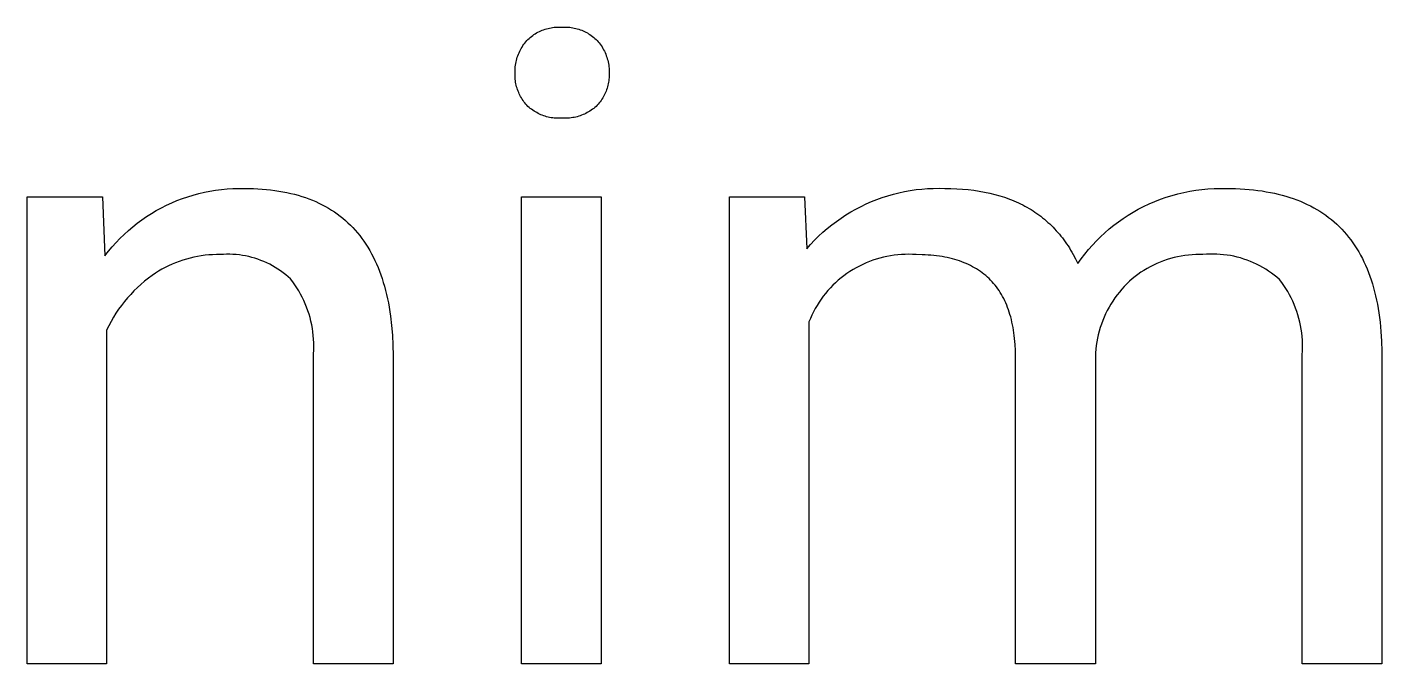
# Model space of a CAD drawing. Header units: millimetres. Extents: x -1246 to 2331, y -493 to 2006.
# Drawn here: x 2116.6 to 2171.8, y -176.2 to -150.2 of the extents above; entities that cross this region are included whole.
import ezdxf

# ---------------------------------------------------------------- set-up
doc = ezdxf.new("R2010")
doc.units = ezdxf.units.MM
doc.header["$MEASUREMENT"] = 0
doc.layers.add('Domyślny', color=7, linetype='Continuous', true_color=0x000000)

msp = doc.modelspace()

# ---------------------------------------------------------------- linework, layer by layer
at = {"layer": 'Domyślny'}
for p, q in [((2137.593, -150.319), (2137.652, -150.297)), ((2137.652, -150.297), (2137.711, -150.276)), ((2137.711, -150.276), (2137.772, -150.258)), ((2137.772, -150.258), (2137.833, -150.242)), ((2137.833, -150.242), (2137.895, -150.228)), ((2137.895, -150.228), (2137.957, -150.216)), ((2137.957, -150.216), (2138.019, -150.206)), ((2138.019, -150.206), (2138.082, -150.199)), ((2138.082, -150.199), (2138.145, -150.194)), ((2138.145, -150.194), (2138.208, -150.19)), ((2138.208, -150.19), (2138.271, -150.189)), ((2138.271, -150.189), (2138.334, -150.191)), ((2138.334, -150.191), (2138.397, -150.194)), ((2138.397, -150.194), (2138.46, -150.191)), ((2138.46, -150.191), (2138.524, -150.19)), ((2138.524, -150.19), (2138.587, -150.191)), ((2138.587, -150.191), (2138.651, -150.194)), ((2138.651, -150.194), (2138.714, -150.199)), ((2138.714, -150.199), (2138.777, -150.207)), ((2138.777, -150.207), (2138.839, -150.217)), ((2138.839, -150.217), (2138.902, -150.229)), ((2138.902, -150.229), (2138.964, -150.243)), ((2138.964, -150.243), (2139.025, -150.259)), ((2139.025, -150.259), (2139.086, -150.277)), ((2139.086, -150.277), (2139.146, -150.297)), ((2139.146, -150.297), (2139.205, -150.32)), ((2136.844, -150.892), (2136.883, -150.839)), ((2136.883, -150.839), (2136.924, -150.787)), ((2136.924, -150.787), (2136.967, -150.737)), ((2136.967, -150.737), (2137.012, -150.693)), ((2137.012, -150.693), (2137.058, -150.65)), ((2137.058, -150.65), (2137.106, -150.609)), ((2137.106, -150.609), (2137.155, -150.569)), ((2137.155, -150.569), (2137.206, -150.531)), ((2137.206, -150.531), (2137.258, -150.495)), ((2137.258, -150.495), (2137.311, -150.461)), ((2137.311, -150.461), (2137.365, -150.429)), ((2137.365, -150.429), (2137.421, -150.398)), ((2137.421, -150.398), (2137.477, -150.37)), ((2137.477, -150.37), (2137.534, -150.343)), ((2137.534, -150.343), (2137.593, -150.319)), ((2139.205, -150.32), (2139.264, -150.344)), ((2139.264, -150.344), (2139.321, -150.371)), ((2139.321, -150.371), (2139.378, -150.399)), ((2139.378, -150.399), (2139.434, -150.429)), ((2139.434, -150.429), (2139.488, -150.462)), ((2139.488, -150.462), (2139.542, -150.496)), ((2139.542, -150.496), (2139.594, -150.532)), ((2139.594, -150.532), (2139.645, -150.569)), ((2139.645, -150.569), (2139.695, -150.609)), ((2139.695, -150.609), (2139.743, -150.65)), ((2139.743, -150.65), (2139.79, -150.693)), ((2139.79, -150.693), (2139.835, -150.737)), ((2139.835, -150.737), (2139.878, -150.787)), ((2139.878, -150.787), (2139.92, -150.838)), ((2139.92, -150.838), (2139.96, -150.891)), ((2136.559, -151.482), (2136.578, -151.419)), ((2136.578, -151.419), (2136.6, -151.357)), ((2136.6, -151.357), (2136.623, -151.295)), ((2136.623, -151.295), (2136.649, -151.235)), ((2136.649, -151.235), (2136.676, -151.175)), ((2136.676, -151.175), (2136.706, -151.116)), ((2136.706, -151.116), (2136.738, -151.058)), ((2136.738, -151.058), (2136.771, -151.002)), ((2136.771, -151.002), (2136.807, -150.946)), ((2136.807, -150.946), (2136.844, -150.892)), ((2139.96, -150.891), (2139.998, -150.945)), ((2139.998, -150.945), (2140.034, -151.001)), ((2140.034, -151.001), (2140.068, -151.057)), ((2140.068, -151.057), (2140.1, -151.115)), ((2140.1, -151.115), (2140.13, -151.174)), ((2140.13, -151.174), (2140.158, -151.233)), ((2140.158, -151.233), (2140.184, -151.294)), ((2140.184, -151.294), (2140.208, -151.356)), ((2140.208, -151.356), (2140.23, -151.418)), ((2140.23, -151.418), (2140.249, -151.481)), ((2136.484, -152.002), (2136.486, -151.937)), ((2136.486, -151.937), (2136.489, -151.871)), ((2136.489, -151.871), (2136.496, -151.805)), ((2136.496, -151.805), (2136.504, -151.74)), ((2136.504, -151.74), (2136.514, -151.675)), ((2136.514, -151.675), (2136.527, -151.61)), ((2136.527, -151.61), (2136.542, -151.546)), ((2136.542, -151.546), (2136.559, -151.482)), ((2140.249, -151.481), (2140.267, -151.545)), ((2140.267, -151.545), (2140.282, -151.609)), ((2140.282, -151.609), (2140.295, -151.674)), ((2140.295, -151.674), (2140.306, -151.739)), ((2140.306, -151.739), (2140.314, -151.805)), ((2140.314, -151.805), (2140.32, -151.87)), ((2140.32, -151.87), (2140.324, -151.936)), ((2140.324, -151.936), (2140.326, -152.002)), ((2136.485, -152.068), (2136.484, -152.002)), ((2136.484, -152.131), (2136.485, -152.068)), ((2136.485, -152.193), (2136.484, -152.131)), ((2136.488, -152.255), (2136.485, -152.193)), ((2136.493, -152.317), (2136.488, -152.255)), ((2136.501, -152.379), (2136.493, -152.317)), ((2136.51, -152.441), (2136.501, -152.379)), ((2136.522, -152.502), (2136.51, -152.441)), ((2136.535, -152.563), (2136.522, -152.502)), ((2140.287, -152.503), (2140.274, -152.564)), ((2140.299, -152.442), (2140.287, -152.503)), ((2140.309, -152.38), (2140.299, -152.442)), ((2140.316, -152.318), (2140.309, -152.38)), ((2140.322, -152.256), (2140.316, -152.318)), ((2140.325, -152.193), (2140.322, -152.256)), ((2140.326, -152.002), (2140.325, -152.068)), ((2140.325, -152.068), (2140.326, -152.131)), ((2140.326, -152.131), (2140.325, -152.193)), ((2136.551, -152.623), (2136.535, -152.563)), ((2136.568, -152.683), (2136.551, -152.623)), ((2136.588, -152.742), (2136.568, -152.683)), ((2136.609, -152.801), (2136.588, -152.742)), ((2136.633, -152.858), (2136.609, -152.801)), ((2136.658, -152.915), (2136.633, -152.858)), ((2136.685, -152.971), (2136.658, -152.915)), ((2136.714, -153.027), (2136.685, -152.971)), ((2136.745, -153.081), (2136.714, -153.027)), ((2140.091, -153.028), (2140.06, -153.082)), ((2140.121, -152.973), (2140.091, -153.028)), ((2140.149, -152.917), (2140.121, -152.973)), ((2140.174, -152.86), (2140.149, -152.917)), ((2140.198, -152.802), (2140.174, -152.86)), ((2140.22, -152.744), (2140.198, -152.802)), ((2140.24, -152.684), (2140.22, -152.744)), ((2140.258, -152.624), (2140.24, -152.684)), ((2140.274, -152.564), (2140.258, -152.624)), ((2136.778, -153.134), (2136.745, -153.081)), ((2136.813, -153.186), (2136.778, -153.134)), ((2136.849, -153.236), (2136.813, -153.186)), ((2136.887, -153.286), (2136.849, -153.236)), ((2136.926, -153.334), (2136.887, -153.286)), ((2136.967, -153.381), (2136.926, -153.334)), ((2137.013, -153.424), (2136.967, -153.381)), ((2137.06, -153.466), (2137.013, -153.424)), ((2137.108, -153.506), (2137.06, -153.466)), ((2137.158, -153.544), (2137.108, -153.506)), ((2137.209, -153.581), (2137.158, -153.544)), ((2137.261, -153.616), (2137.209, -153.581)), ((2137.314, -153.649), (2137.261, -153.616)), ((2139.539, -153.615), (2139.485, -153.649)), ((2139.591, -153.581), (2139.539, -153.615)), ((2139.643, -153.544), (2139.591, -153.581)), ((2139.693, -153.506), (2139.643, -153.544)), ((2139.742, -153.466), (2139.693, -153.506)), ((2139.789, -153.424), (2139.742, -153.466)), ((2139.835, -153.381), (2139.789, -153.424)), ((2139.877, -153.334), (2139.835, -153.381)), ((2139.917, -153.286), (2139.877, -153.334)), ((2139.955, -153.237), (2139.917, -153.286)), ((2139.992, -153.187), (2139.955, -153.237)), ((2140.027, -153.135), (2139.992, -153.187)), ((2140.06, -153.082), (2140.027, -153.135)), ((2137.369, -153.68), (2137.314, -153.649)), ((2137.424, -153.71), (2137.369, -153.68)), ((2137.481, -153.737), (2137.424, -153.71)), ((2137.538, -153.763), (2137.481, -153.737)), ((2137.596, -153.786), (2137.538, -153.763)), ((2137.655, -153.808), (2137.596, -153.786)), ((2137.715, -153.828), (2137.655, -153.808)), ((2137.775, -153.845), (2137.715, -153.828)), ((2137.836, -153.861), (2137.775, -153.845)), ((2137.897, -153.874), (2137.836, -153.861)), ((2137.959, -153.886), (2137.897, -153.874)), ((2138.021, -153.895), (2137.959, -153.886)), ((2138.084, -153.902), (2138.021, -153.895)), ((2138.146, -153.907), (2138.084, -153.902)), ((2138.209, -153.91), (2138.146, -153.907)), ((2138.272, -153.91), (2138.209, -153.91)), ((2138.334, -153.909), (2138.272, -153.91)), ((2138.397, -153.906), (2138.334, -153.909)), ((2138.46, -153.909), (2138.397, -153.906)), ((2138.523, -153.91), (2138.46, -153.909)), ((2138.586, -153.909), (2138.523, -153.91)), ((2138.649, -153.906), (2138.586, -153.909)), ((2138.712, -153.901), (2138.649, -153.906)), ((2138.775, -153.894), (2138.712, -153.901)), ((2138.837, -153.885), (2138.775, -153.894)), ((2138.899, -153.874), (2138.837, -153.885)), ((2138.961, -153.86), (2138.899, -153.874)), ((2139.022, -153.845), (2138.961, -153.86)), ((2139.082, -153.827), (2139.022, -153.845)), ((2139.142, -153.807), (2139.082, -153.827)), ((2139.202, -153.786), (2139.142, -153.807)), ((2139.26, -153.762), (2139.202, -153.786)), ((2139.318, -153.737), (2139.26, -153.762)), ((2139.374, -153.709), (2139.318, -153.737)), ((2139.43, -153.68), (2139.374, -153.709)), ((2139.485, -153.649), (2139.43, -153.68)), ((2123.585, -156.981), (2123.813, -156.927)), ((2123.813, -156.927), (2124.042, -156.882)), ((2124.042, -156.882), (2124.273, -156.844)), ((2124.273, -156.844), (2124.506, -156.814)), ((2124.506, -156.814), (2124.739, -156.792)), ((2124.739, -156.792), (2124.972, -156.778)), ((2124.972, -156.778), (2125.206, -156.772)), ((2125.206, -156.772), (2125.44, -156.773)), ((2125.44, -156.773), (2125.627, -156.775)), ((2125.627, -156.775), (2125.811, -156.78)), ((2125.811, -156.78), (2125.992, -156.788)), ((2125.992, -156.788), (2126.169, -156.8)), ((2126.169, -156.8), (2126.344, -156.815)), ((2126.344, -156.815), (2126.516, -156.833)), ((2126.516, -156.833), (2126.686, -156.855)), ((2126.686, -156.855), (2126.852, -156.88)), ((2126.852, -156.88), (2127.015, -156.908)), ((2127.015, -156.908), (2127.175, -156.94)), ((2127.175, -156.94), (2127.333, -156.975)), ((2151.917, -157.004), (2152.146, -156.947)), ((2152.146, -156.947), (2152.377, -156.898)), ((2152.377, -156.898), (2152.609, -156.856)), ((2152.609, -156.856), (2152.842, -156.823)), ((2152.842, -156.823), (2153.077, -156.797)), ((2153.077, -156.797), (2153.312, -156.779)), ((2153.312, -156.779), (2153.547, -156.769)), ((2153.547, -156.769), (2153.783, -156.767)), ((2153.783, -156.767), (2154.019, -156.773)), ((2154.019, -156.773), (2154.265, -156.776)), ((2154.265, -156.776), (2154.506, -156.785)), ((2154.506, -156.785), (2154.743, -156.8)), ((2154.743, -156.8), (2154.975, -156.821)), ((2154.975, -156.821), (2155.201, -156.848)), ((2155.201, -156.848), (2155.423, -156.881)), ((2155.423, -156.881), (2155.639, -156.92)), ((2155.639, -156.92), (2155.851, -156.965)), ((2163.524, -156.994), (2163.765, -156.937)), ((2163.765, -156.937), (2164.009, -156.888)), ((2164.009, -156.888), (2164.254, -156.848)), ((2164.254, -156.848), (2164.501, -156.816)), ((2164.501, -156.816), (2164.748, -156.793)), ((2164.748, -156.793), (2164.996, -156.778)), ((2164.996, -156.778), (2165.244, -156.771)), ((2165.244, -156.771), (2165.492, -156.773)), ((2165.492, -156.773), (2165.877, -156.78)), ((2165.877, -156.78), (2166.065, -156.788)), ((2166.065, -156.788), (2166.249, -156.799)), ((2166.249, -156.799), (2166.431, -156.814)), ((2166.431, -156.814), (2166.61, -156.832)), ((2166.61, -156.832), (2166.786, -156.853)), ((2166.786, -156.853), (2166.958, -156.877)), ((2166.958, -156.877), (2167.128, -156.905)), ((2167.128, -156.905), (2167.295, -156.935)), ((2167.295, -156.935), (2167.458, -156.969)), ((2116.581, -176.173), (2116.581, -157.111)), ((2116.581, -157.111), (2119.652, -157.111)), ((2119.652, -157.111), (2119.758, -159.52)), ((2122.058, -157.565), (2122.267, -157.459)), ((2122.267, -157.459), (2122.479, -157.361)), ((2122.479, -157.361), (2122.695, -157.27)), ((2122.695, -157.27), (2122.914, -157.186)), ((2122.914, -157.186), (2123.135, -157.11)), ((2123.135, -157.11), (2123.359, -157.042)), ((2123.359, -157.042), (2123.585, -156.981)), ((2127.333, -156.975), (2127.487, -157.013)), ((2127.487, -157.013), (2127.639, -157.054)), ((2127.639, -157.054), (2127.788, -157.099)), ((2127.788, -157.099), (2127.934, -157.148)), ((2127.934, -157.148), (2128.077, -157.199)), ((2128.077, -157.199), (2128.217, -157.254)), ((2128.217, -157.254), (2128.354, -157.312)), ((2128.354, -157.312), (2128.488, -157.374)), ((2128.488, -157.374), (2128.619, -157.439)), ((2128.619, -157.439), (2128.747, -157.507)), ((2136.748, -176.173), (2136.748, -157.111)), ((2136.748, -157.111), (2139.996, -157.111)), ((2139.996, -157.111), (2139.996, -176.173)), ((2145.228, -176.173), (2145.228, -157.111)), ((2145.228, -157.111), (2148.299, -157.111)), ((2148.299, -157.111), (2148.386, -159.238)), ((2150.597, -157.504), (2150.81, -157.402)), ((2150.81, -157.402), (2151.025, -157.308)), ((2151.025, -157.308), (2151.245, -157.221)), ((2151.245, -157.221), (2151.466, -157.141)), ((2151.466, -157.141), (2151.691, -157.069)), ((2151.691, -157.069), (2151.917, -157.004)), ((2155.851, -156.965), (2156.058, -157.016)), ((2156.058, -157.016), (2156.259, -157.072)), ((2156.259, -157.072), (2156.456, -157.135)), ((2156.456, -157.135), (2156.553, -157.169)), ((2156.553, -157.169), (2156.648, -157.204)), ((2156.648, -157.204), (2156.742, -157.241)), ((2156.742, -157.241), (2156.835, -157.279)), ((2156.835, -157.279), (2156.926, -157.318)), ((2156.926, -157.318), (2157.017, -157.36)), ((2157.017, -157.36), (2157.106, -157.402)), ((2157.106, -157.402), (2157.194, -157.446)), ((2157.194, -157.446), (2157.28, -157.492)), ((2157.28, -157.492), (2157.365, -157.539)), ((2162.126, -157.505), (2162.352, -157.4)), ((2162.352, -157.4), (2162.58, -157.303)), ((2162.58, -157.303), (2162.812, -157.214)), ((2162.812, -157.214), (2163.047, -157.132)), ((2163.047, -157.132), (2163.284, -157.059)), ((2163.284, -157.059), (2163.524, -156.994)), ((2167.458, -156.969), (2167.619, -157.007)), ((2167.619, -157.007), (2167.777, -157.047)), ((2167.777, -157.047), (2167.932, -157.091)), ((2167.932, -157.091), (2168.083, -157.138)), ((2168.083, -157.138), (2168.232, -157.188)), ((2168.232, -157.188), (2168.378, -157.242)), ((2168.378, -157.242), (2168.521, -157.298)), ((2168.521, -157.298), (2168.66, -157.358)), ((2168.66, -157.358), (2168.797, -157.422)), ((2168.797, -157.422), (2168.931, -157.488)), ((2168.931, -157.488), (2169.062, -157.558)), ((2121.261, -158.055), (2121.454, -157.923)), ((2121.454, -157.923), (2121.651, -157.797)), ((2121.651, -157.797), (2121.853, -157.677)), ((2121.853, -157.677), (2122.058, -157.565)), ((2128.747, -157.507), (2128.873, -157.578)), ((2128.873, -157.578), (2128.995, -157.653)), ((2128.995, -157.653), (2129.115, -157.732)), ((2129.115, -157.732), (2129.232, -157.813)), ((2129.232, -157.813), (2129.345, -157.898)), ((2129.345, -157.898), (2129.456, -157.986)), ((2129.456, -157.986), (2129.564, -158.078)), ((2149.591, -158.117), (2149.784, -157.981)), ((2149.784, -157.981), (2149.981, -157.851)), ((2149.981, -157.851), (2150.182, -157.729)), ((2150.182, -157.729), (2150.388, -157.613)), ((2150.388, -157.613), (2150.597, -157.504)), ((2157.365, -157.539), (2157.45, -157.588)), ((2157.45, -157.588), (2157.532, -157.638)), ((2157.532, -157.638), (2157.614, -157.689)), ((2157.614, -157.689), (2157.694, -157.742)), ((2157.694, -157.742), (2157.774, -157.797)), ((2157.774, -157.797), (2157.851, -157.853)), ((2157.851, -157.853), (2157.928, -157.911)), ((2157.928, -157.911), (2158.003, -157.97)), ((2158.003, -157.97), (2158.078, -158.03)), ((2158.078, -158.03), (2158.151, -158.092)), ((2161.099, -158.131), (2161.294, -157.993)), ((2161.294, -157.993), (2161.494, -157.861)), ((2161.494, -157.861), (2161.697, -157.736)), ((2161.697, -157.736), (2161.905, -157.618)), ((2161.905, -157.618), (2162.126, -157.505)), ((2169.062, -157.558), (2169.189, -157.631)), ((2169.189, -157.631), (2169.314, -157.707)), ((2169.314, -157.707), (2169.436, -157.786)), ((2169.436, -157.786), (2169.555, -157.869)), ((2169.555, -157.869), (2169.67, -157.955)), ((2169.67, -157.955), (2169.783, -158.044)), ((2169.783, -158.044), (2169.893, -158.136)), ((2120.538, -158.649), (2120.711, -158.492)), ((2120.711, -158.492), (2120.889, -158.34)), ((2120.889, -158.34), (2121.073, -158.195)), ((2121.073, -158.195), (2121.261, -158.055)), ((2129.564, -158.078), (2129.669, -158.172)), ((2129.669, -158.172), (2129.771, -158.271)), ((2129.771, -158.271), (2129.871, -158.372)), ((2129.871, -158.372), (2129.967, -158.477)), ((2129.967, -158.477), (2130.06, -158.585)), ((2130.06, -158.585), (2130.151, -158.696)), ((2148.87, -158.723), (2149.042, -158.562)), ((2149.042, -158.562), (2149.22, -158.407)), ((2149.22, -158.407), (2149.403, -158.259)), ((2149.403, -158.259), (2149.591, -158.117)), ((2158.151, -158.092), (2158.222, -158.156)), ((2158.222, -158.156), (2158.293, -158.221)), ((2158.293, -158.221), (2158.362, -158.288)), ((2158.362, -158.288), (2158.43, -158.356)), ((2158.43, -158.356), (2158.496, -158.425)), ((2158.496, -158.425), (2158.562, -158.496)), ((2158.562, -158.496), (2158.626, -158.569)), ((2158.626, -158.569), (2158.689, -158.643)), ((2160.368, -158.746), (2160.543, -158.583)), ((2160.543, -158.583), (2160.723, -158.426)), ((2160.723, -158.426), (2160.909, -158.275)), ((2160.909, -158.275), (2161.099, -158.131)), ((2169.893, -158.136), (2170, -158.232)), ((2170, -158.232), (2170.103, -158.331)), ((2170.103, -158.331), (2170.204, -158.433)), ((2170.204, -158.433), (2170.302, -158.538)), ((2170.302, -158.538), (2170.397, -158.647)), ((2119.902, -159.335), (2120.052, -159.156)), ((2120.052, -159.156), (2120.208, -158.982)), ((2120.208, -158.982), (2120.37, -158.813)), ((2120.37, -158.813), (2120.538, -158.649)), ((2130.151, -158.696), (2130.238, -158.811)), ((2130.238, -158.811), (2130.323, -158.929)), ((2130.323, -158.929), (2130.405, -159.051)), ((2130.405, -159.051), (2130.484, -159.175)), ((2148.386, -159.238), (2148.541, -159.061)), ((2148.541, -159.061), (2148.703, -158.889)), ((2148.703, -158.889), (2148.87, -158.723)), ((2158.689, -158.643), (2158.751, -158.718)), ((2158.751, -158.718), (2158.811, -158.795)), ((2158.811, -158.795), (2158.871, -158.874)), ((2158.871, -158.874), (2158.929, -158.954)), ((2158.929, -158.954), (2158.985, -159.035)), ((2158.985, -159.035), (2159.041, -159.118)), ((2159.041, -159.118), (2159.095, -159.203)), ((2159.877, -159.268), (2160.035, -159.088)), ((2160.035, -159.088), (2160.199, -158.914)), ((2160.199, -158.914), (2160.368, -158.746)), ((2170.397, -158.647), (2170.488, -158.758)), ((2170.488, -158.758), (2170.577, -158.873)), ((2170.577, -158.873), (2170.663, -158.992)), ((2170.663, -158.992), (2170.746, -159.113)), ((2170.746, -159.113), (2170.825, -159.238)), ((2119.758, -159.52), (2119.902, -159.335)), ((2122.931, -159.699), (2122.784, -159.749)), ((2123.08, -159.653), (2122.931, -159.699)), ((2123.229, -159.613), (2123.08, -159.653)), ((2123.381, -159.578), (2123.229, -159.613)), ((2123.533, -159.547), (2123.381, -159.578)), ((2123.686, -159.522), (2123.533, -159.547)), ((2123.84, -159.502), (2123.686, -159.522)), ((2123.995, -159.487), (2123.84, -159.502)), ((2124.149, -159.477), (2123.995, -159.487)), ((2124.305, -159.472), (2124.149, -159.477)), ((2124.46, -159.472), (2124.305, -159.472)), ((2124.59, -159.464), (2124.46, -159.472)), ((2124.72, -159.459), (2124.59, -159.464)), ((2124.85, -159.46), (2124.72, -159.459)), ((2124.98, -159.465), (2124.85, -159.46)), ((2125.11, -159.474), (2124.98, -159.465)), ((2125.239, -159.488), (2125.11, -159.474)), ((2125.368, -159.506), (2125.239, -159.488)), ((2125.496, -159.529), (2125.368, -159.506)), ((2125.623, -159.556), (2125.496, -159.529)), ((2125.749, -159.588), (2125.623, -159.556)), ((2125.874, -159.624), (2125.749, -159.588)), ((2125.998, -159.664), (2125.874, -159.624)), ((2126.12, -159.709), (2125.998, -159.664)), ((2126.241, -159.757), (2126.12, -159.709)), ((2130.484, -159.175), (2130.56, -159.304)), ((2130.56, -159.304), (2130.633, -159.435)), ((2130.633, -159.435), (2130.703, -159.57)), ((2130.703, -159.57), (2130.77, -159.708)), ((2130.77, -159.708), (2130.834, -159.849)), ((2151.081, -159.704), (2150.941, -159.755)), ((2151.222, -159.657), (2151.081, -159.704)), ((2151.365, -159.615), (2151.222, -159.657)), ((2151.51, -159.578), (2151.365, -159.615)), ((2151.656, -159.546), (2151.51, -159.578)), ((2151.802, -159.519), (2151.656, -159.546)), ((2151.95, -159.497), (2151.802, -159.519)), ((2152.098, -159.48), (2151.95, -159.497)), ((2152.247, -159.468), (2152.098, -159.48)), ((2152.396, -159.462), (2152.247, -159.468)), ((2152.545, -159.46), (2152.396, -159.462)), ((2152.694, -159.464), (2152.545, -159.46)), ((2152.843, -159.472), (2152.694, -159.464)), ((2153.092, -159.477), (2152.843, -159.472)), ((2153.214, -159.482), (2153.092, -159.477)), ((2153.334, -159.489), (2153.214, -159.482)), ((2153.452, -159.498), (2153.334, -159.489)), ((2153.567, -159.509), (2153.452, -159.498)), ((2153.681, -159.522), (2153.567, -159.509)), ((2153.793, -159.538), (2153.681, -159.522)), ((2153.903, -159.555), (2153.793, -159.538)), ((2154.011, -159.574), (2153.903, -159.555)), ((2154.117, -159.596), (2154.011, -159.574)), ((2154.221, -159.619), (2154.117, -159.596)), ((2154.323, -159.645), (2154.221, -159.619)), ((2154.423, -159.672), (2154.323, -159.645)), ((2154.521, -159.702), (2154.423, -159.672)), ((2154.617, -159.733), (2154.521, -159.702)), ((2159.095, -159.203), (2159.148, -159.289)), ((2159.148, -159.289), (2159.2, -159.376)), ((2159.2, -159.376), (2159.251, -159.465)), ((2159.251, -159.465), (2159.348, -159.648)), ((2159.348, -159.648), (2159.441, -159.836)), ((2159.441, -159.836), (2159.58, -159.642)), ((2159.58, -159.642), (2159.725, -159.452)), ((2159.725, -159.452), (2159.877, -159.268)), ((2163.081, -159.678), (2162.941, -159.726)), ((2163.224, -159.635), (2163.081, -159.678)), ((2163.367, -159.596), (2163.224, -159.635)), ((2163.512, -159.563), (2163.367, -159.596)), ((2163.658, -159.535), (2163.512, -159.563)), ((2163.805, -159.512), (2163.658, -159.535)), ((2163.952, -159.493), (2163.805, -159.512)), ((2164.1, -159.481), (2163.952, -159.493)), ((2164.249, -159.473), (2164.1, -159.481)), ((2164.398, -159.47), (2164.249, -159.473)), ((2164.546, -159.472), (2164.398, -159.47)), ((2164.687, -159.461), (2164.546, -159.472)), ((2164.827, -159.454), (2164.687, -159.461)), ((2164.968, -159.452), (2164.827, -159.454)), ((2165.109, -159.455), (2164.968, -159.452)), ((2165.249, -159.463), (2165.109, -159.455)), ((2165.39, -159.476), (2165.249, -159.463)), ((2165.529, -159.493), (2165.39, -159.476)), ((2165.668, -159.515), (2165.529, -159.493)), ((2165.806, -159.542), (2165.668, -159.515)), ((2165.944, -159.574), (2165.806, -159.542)), ((2166.08, -159.611), (2165.944, -159.574)), ((2166.214, -159.652), (2166.08, -159.611)), ((2166.347, -159.698), (2166.214, -159.652)), ((2166.479, -159.748), (2166.347, -159.698)), ((2170.825, -159.238), (2170.902, -159.366)), ((2170.902, -159.366), (2170.976, -159.497)), ((2170.976, -159.497), (2171.047, -159.632)), ((2171.047, -159.632), (2171.114, -159.769)), ((2121.814, -160.234), (2121.686, -160.321)), ((2121.945, -160.151), (2121.814, -160.234)), ((2122.079, -160.073), (2121.945, -160.151)), ((2122.216, -159.999), (2122.079, -160.073)), ((2122.355, -159.929), (2122.216, -159.999)), ((2122.496, -159.864), (2122.355, -159.929)), ((2122.639, -159.804), (2122.496, -159.864)), ((2122.784, -159.749), (2122.639, -159.804)), ((2126.36, -159.81), (2126.241, -159.757)), ((2126.476, -159.867), (2126.36, -159.81)), ((2126.591, -159.929), (2126.476, -159.867)), ((2126.704, -159.994), (2126.591, -159.929)), ((2126.814, -160.063), (2126.704, -159.994)), ((2126.922, -160.135), (2126.814, -160.063)), ((2127.027, -160.212), (2126.922, -160.135)), ((2127.13, -160.292), (2127.027, -160.212)), ((2130.834, -159.849), (2130.895, -159.994)), ((2130.895, -159.994), (2130.954, -160.142)), ((2130.954, -160.142), (2131.009, -160.293)), ((2150.022, -160.247), (2149.901, -160.335)), ((2150.146, -160.163), (2150.022, -160.247)), ((2150.272, -160.084), (2150.146, -160.163)), ((2150.401, -160.009), (2150.272, -160.084)), ((2150.533, -159.939), (2150.401, -160.009)), ((2150.666, -159.873), (2150.533, -159.939)), ((2150.803, -159.812), (2150.666, -159.873)), ((2150.941, -159.755), (2150.803, -159.812)), ((2154.711, -159.767), (2154.617, -159.733)), ((2154.803, -159.802), (2154.711, -159.767)), ((2154.893, -159.84), (2154.803, -159.802)), ((2154.981, -159.88), (2154.893, -159.84)), ((2155.067, -159.921), (2154.981, -159.88)), ((2155.151, -159.965), (2155.067, -159.921)), ((2155.233, -160.011), (2155.151, -159.965)), ((2155.313, -160.059), (2155.233, -160.011)), ((2155.392, -160.109), (2155.313, -160.059)), ((2155.468, -160.161), (2155.392, -160.109)), ((2155.542, -160.215), (2155.468, -160.161)), ((2155.614, -160.271), (2155.542, -160.215)), ((2162.015, -160.196), (2161.893, -160.28)), ((2162.14, -160.115), (2162.015, -160.196)), ((2162.267, -160.039), (2162.14, -160.115)), ((2162.397, -159.967), (2162.267, -160.039)), ((2162.53, -159.9), (2162.397, -159.967)), ((2162.665, -159.837), (2162.53, -159.9)), ((2162.802, -159.779), (2162.665, -159.837)), ((2162.941, -159.726), (2162.802, -159.779)), ((2166.608, -159.803), (2166.479, -159.748)), ((2166.736, -159.863), (2166.608, -159.803)), ((2166.862, -159.927), (2166.736, -159.863)), ((2166.985, -159.995), (2166.862, -159.927)), ((2167.106, -160.067), (2166.985, -159.995)), ((2167.224, -160.143), (2167.106, -160.067)), ((2167.339, -160.224), (2167.224, -160.143)), ((2167.452, -160.308), (2167.339, -160.224)), ((2171.114, -159.769), (2171.179, -159.91)), ((2171.179, -159.91), (2171.241, -160.055)), ((2171.241, -160.055), (2171.3, -160.202)), ((2171.3, -160.202), (2171.356, -160.353)), ((2121.227, -160.686), (2121.082, -160.818)), ((2121.375, -160.559), (2121.227, -160.686)), ((2121.529, -160.438), (2121.375, -160.559)), ((2121.686, -160.321), (2121.529, -160.438)), ((2127.23, -160.375), (2127.13, -160.292)), ((2127.326, -160.462), (2127.23, -160.375)), ((2127.417, -160.581), (2127.326, -160.462)), ((2127.503, -160.702), (2127.417, -160.581)), ((2127.585, -160.826), (2127.503, -160.702)), ((2131.009, -160.293), (2131.062, -160.448)), ((2131.062, -160.448), (2131.112, -160.606)), ((2131.112, -160.606), (2131.159, -160.767)), ((2131.159, -160.767), (2131.202, -160.932)), ((2149.451, -160.725), (2149.347, -160.832)), ((2149.559, -160.622), (2149.451, -160.725)), ((2149.67, -160.522), (2149.559, -160.622)), ((2149.784, -160.426), (2149.67, -160.522)), ((2149.901, -160.335), (2149.784, -160.426)), ((2155.684, -160.329), (2155.614, -160.271)), ((2155.753, -160.389), (2155.684, -160.329)), ((2155.819, -160.451), (2155.753, -160.389)), ((2155.883, -160.515), (2155.819, -160.451)), ((2155.946, -160.581), (2155.883, -160.515)), ((2156.006, -160.649), (2155.946, -160.581)), ((2156.065, -160.72), (2156.006, -160.649)), ((2156.121, -160.792), (2156.065, -160.72)), ((2156.175, -160.866), (2156.121, -160.792)), ((2161.333, -160.773), (2161.232, -160.885)), ((2161.437, -160.665), (2161.333, -160.773)), ((2161.545, -160.56), (2161.437, -160.665)), ((2161.658, -160.463), (2161.545, -160.56)), ((2161.774, -160.37), (2161.658, -160.463)), ((2161.893, -160.28), (2161.774, -160.37)), ((2167.562, -160.397), (2167.452, -160.308)), ((2167.668, -160.489), (2167.562, -160.397)), ((2167.758, -160.607), (2167.668, -160.489)), ((2167.844, -160.729), (2167.758, -160.607)), ((2167.926, -160.854), (2167.844, -160.729)), ((2171.356, -160.353), (2171.408, -160.507)), ((2171.408, -160.507), (2171.458, -160.664)), ((2171.458, -160.664), (2171.505, -160.824)), ((2120.677, -161.241), (2120.551, -161.391)), ((2120.807, -161.096), (2120.677, -161.241)), ((2120.942, -160.954), (2120.807, -161.096)), ((2121.082, -160.818), (2120.942, -160.954)), ((2127.662, -160.953), (2127.585, -160.826)), ((2127.736, -161.082), (2127.662, -160.953)), ((2127.805, -161.213), (2127.736, -161.082)), ((2127.87, -161.347), (2127.805, -161.213)), ((2127.93, -161.483), (2127.87, -161.347)), ((2131.202, -160.932), (2131.243, -161.1)), ((2131.243, -161.1), (2131.281, -161.271)), ((2131.281, -161.271), (2131.317, -161.446)), ((2148.97, -161.294), (2148.886, -161.418)), ((2149.059, -161.174), (2148.97, -161.294)), ((2149.151, -161.057), (2149.059, -161.174)), ((2149.247, -160.943), (2149.151, -161.057)), ((2149.347, -160.832), (2149.247, -160.943)), ((2156.228, -160.943), (2156.175, -160.866)), ((2156.278, -161.021), (2156.228, -160.943)), ((2156.327, -161.101), (2156.278, -161.021)), ((2156.373, -161.184), (2156.327, -161.101)), ((2156.418, -161.268), (2156.373, -161.184)), ((2156.46, -161.355), (2156.418, -161.268)), ((2156.501, -161.443), (2156.46, -161.355)), ((2160.87, -161.366), (2160.789, -161.493)), ((2160.954, -161.241), (2160.87, -161.366)), ((2161.043, -161.119), (2160.954, -161.241)), ((2161.135, -161.001), (2161.043, -161.119)), ((2161.232, -160.885), (2161.135, -161.001)), ((2168.004, -160.981), (2167.926, -160.854)), ((2168.077, -161.111), (2168.004, -160.981)), ((2168.146, -161.243), (2168.077, -161.111)), ((2168.21, -161.378), (2168.146, -161.243)), ((2171.505, -160.824), (2171.549, -160.988)), ((2171.549, -160.988), (2171.589, -161.155)), ((2171.589, -161.155), (2171.627, -161.325)), ((2171.627, -161.325), (2171.662, -161.498)), ((2120.207, -161.866), (2120.103, -162.032)), ((2120.316, -161.704), (2120.207, -161.866)), ((2120.431, -161.546), (2120.316, -161.704)), ((2120.551, -161.391), (2120.431, -161.546)), ((2127.985, -161.621), (2127.93, -161.483)), ((2128.036, -161.761), (2127.985, -161.621)), ((2128.082, -161.903), (2128.036, -161.761)), ((2128.123, -162.045), (2128.082, -161.903)), ((2131.317, -161.446), (2131.349, -161.624)), ((2131.349, -161.624), (2131.378, -161.805)), ((2131.378, -161.805), (2131.405, -161.99)), ((2148.66, -161.804), (2148.594, -161.937)), ((2148.731, -161.673), (2148.66, -161.804)), ((2148.807, -161.544), (2148.731, -161.673)), ((2148.886, -161.418), (2148.807, -161.544)), ((2156.54, -161.534), (2156.501, -161.443)), ((2156.576, -161.627), (2156.54, -161.534)), ((2156.611, -161.721), (2156.576, -161.627)), ((2156.644, -161.818), (2156.611, -161.721)), ((2156.674, -161.917), (2156.644, -161.818)), ((2156.703, -162.018), (2156.674, -161.917)), ((2160.576, -161.891), (2160.513, -162.028)), ((2160.642, -161.756), (2160.576, -161.891)), ((2160.714, -161.623), (2160.642, -161.756)), ((2160.789, -161.493), (2160.714, -161.623)), ((2168.27, -161.514), (2168.21, -161.378)), ((2168.325, -161.653), (2168.27, -161.514)), ((2168.375, -161.793), (2168.325, -161.653)), ((2168.421, -161.935), (2168.375, -161.793)), ((2171.662, -161.498), (2171.694, -161.675)), ((2171.694, -161.675), (2171.723, -161.855)), ((2171.723, -161.855), (2171.748, -162.038)), ((2119.913, -162.373), (2119.826, -162.549)), ((2120.005, -162.201), (2119.913, -162.373)), ((2120.103, -162.032), (2120.005, -162.201)), ((2128.16, -162.19), (2128.123, -162.045)), ((2128.191, -162.335), (2128.16, -162.19)), ((2128.218, -162.481), (2128.191, -162.335)), ((2131.405, -161.99), (2131.449, -162.369)), ((2131.449, -162.369), (2131.481, -162.762)), ((2148.532, -162.073), (2148.475, -162.211)), ((2148.475, -162.211), (2148.475, -176.173)), ((2148.594, -161.937), (2148.532, -162.073)), ((2156.73, -162.12), (2156.703, -162.018)), ((2156.754, -162.225), (2156.73, -162.12)), ((2156.777, -162.332), (2156.754, -162.225)), ((2156.798, -162.441), (2156.777, -162.332)), ((2156.817, -162.552), (2156.798, -162.441)), ((2160.356, -162.451), (2160.313, -162.595)), ((2160.403, -162.308), (2160.356, -162.451)), ((2160.456, -162.167), (2160.403, -162.308)), ((2160.513, -162.028), (2160.456, -162.167)), ((2168.462, -162.078), (2168.421, -161.935)), ((2168.498, -162.223), (2168.462, -162.078)), ((2168.529, -162.369), (2168.498, -162.223)), ((2168.555, -162.515), (2168.529, -162.369)), ((2171.748, -162.038), (2171.771, -162.224)), ((2171.771, -162.224), (2171.808, -162.607)), ((2119.826, -162.549), (2119.826, -176.173)), ((2128.24, -162.628), (2128.218, -162.481)), ((2128.257, -162.776), (2128.24, -162.628)), ((2128.269, -162.924), (2128.257, -162.776)), ((2128.276, -163.073), (2128.269, -162.924)), ((2131.481, -162.762), (2131.502, -163.168)), ((2156.834, -162.665), (2156.817, -162.552)), ((2156.848, -162.78), (2156.834, -162.665)), ((2156.861, -162.897), (2156.848, -162.78)), ((2156.872, -163.016), (2156.861, -162.897)), ((2156.881, -163.137), (2156.872, -163.016)), ((2160.242, -162.888), (2160.214, -163.036)), ((2160.275, -162.741), (2160.242, -162.888)), ((2160.313, -162.595), (2160.275, -162.741)), ((2168.576, -162.663), (2168.555, -162.515)), ((2168.592, -162.811), (2168.576, -162.663)), ((2168.603, -162.96), (2168.592, -162.811)), ((2168.609, -163.109), (2168.603, -162.96)), ((2171.808, -162.607), (2171.832, -163.002)), ((2171.832, -163.002), (2171.845, -163.41)), ((2128.266, -163.519), (2128.274, -163.37)), ((2128.266, -176.173), (2128.266, -163.519)), ((2128.274, -163.37), (2128.277, -163.221)), ((2128.277, -163.221), (2128.276, -163.073)), ((2131.502, -163.168), (2131.511, -163.587)), ((2156.893, -163.386), (2156.881, -163.137)), ((2156.897, -163.642), (2156.893, -163.386)), ((2160.173, -163.334), (2160.16, -163.484)), ((2160.16, -163.484), (2160.16, -176.173)), ((2160.191, -163.185), (2160.173, -163.334)), ((2160.214, -163.036), (2160.191, -163.185)), ((2168.598, -163.555), (2168.607, -163.407)), ((2168.598, -176.173), (2168.598, -163.555)), ((2168.607, -163.407), (2168.61, -163.258)), ((2168.61, -163.258), (2168.609, -163.109)), ((2171.845, -163.41), (2171.845, -176.173)), ((2131.511, -163.587), (2131.511, -176.173)), ((2156.897, -176.173), (2156.897, -163.642)), ((2119.826, -176.173), (2116.581, -176.173)), ((2131.511, -176.173), (2128.266, -176.173)), ((2139.996, -176.173), (2136.748, -176.173)), ((2148.475, -176.173), (2145.228, -176.173)), ((2160.16, -176.173), (2156.897, -176.173)), ((2171.845, -176.173), (2168.598, -176.173))]:
    msp.add_line(p, q, dxfattribs=at)

doc.saveas('drawing.dxf')
